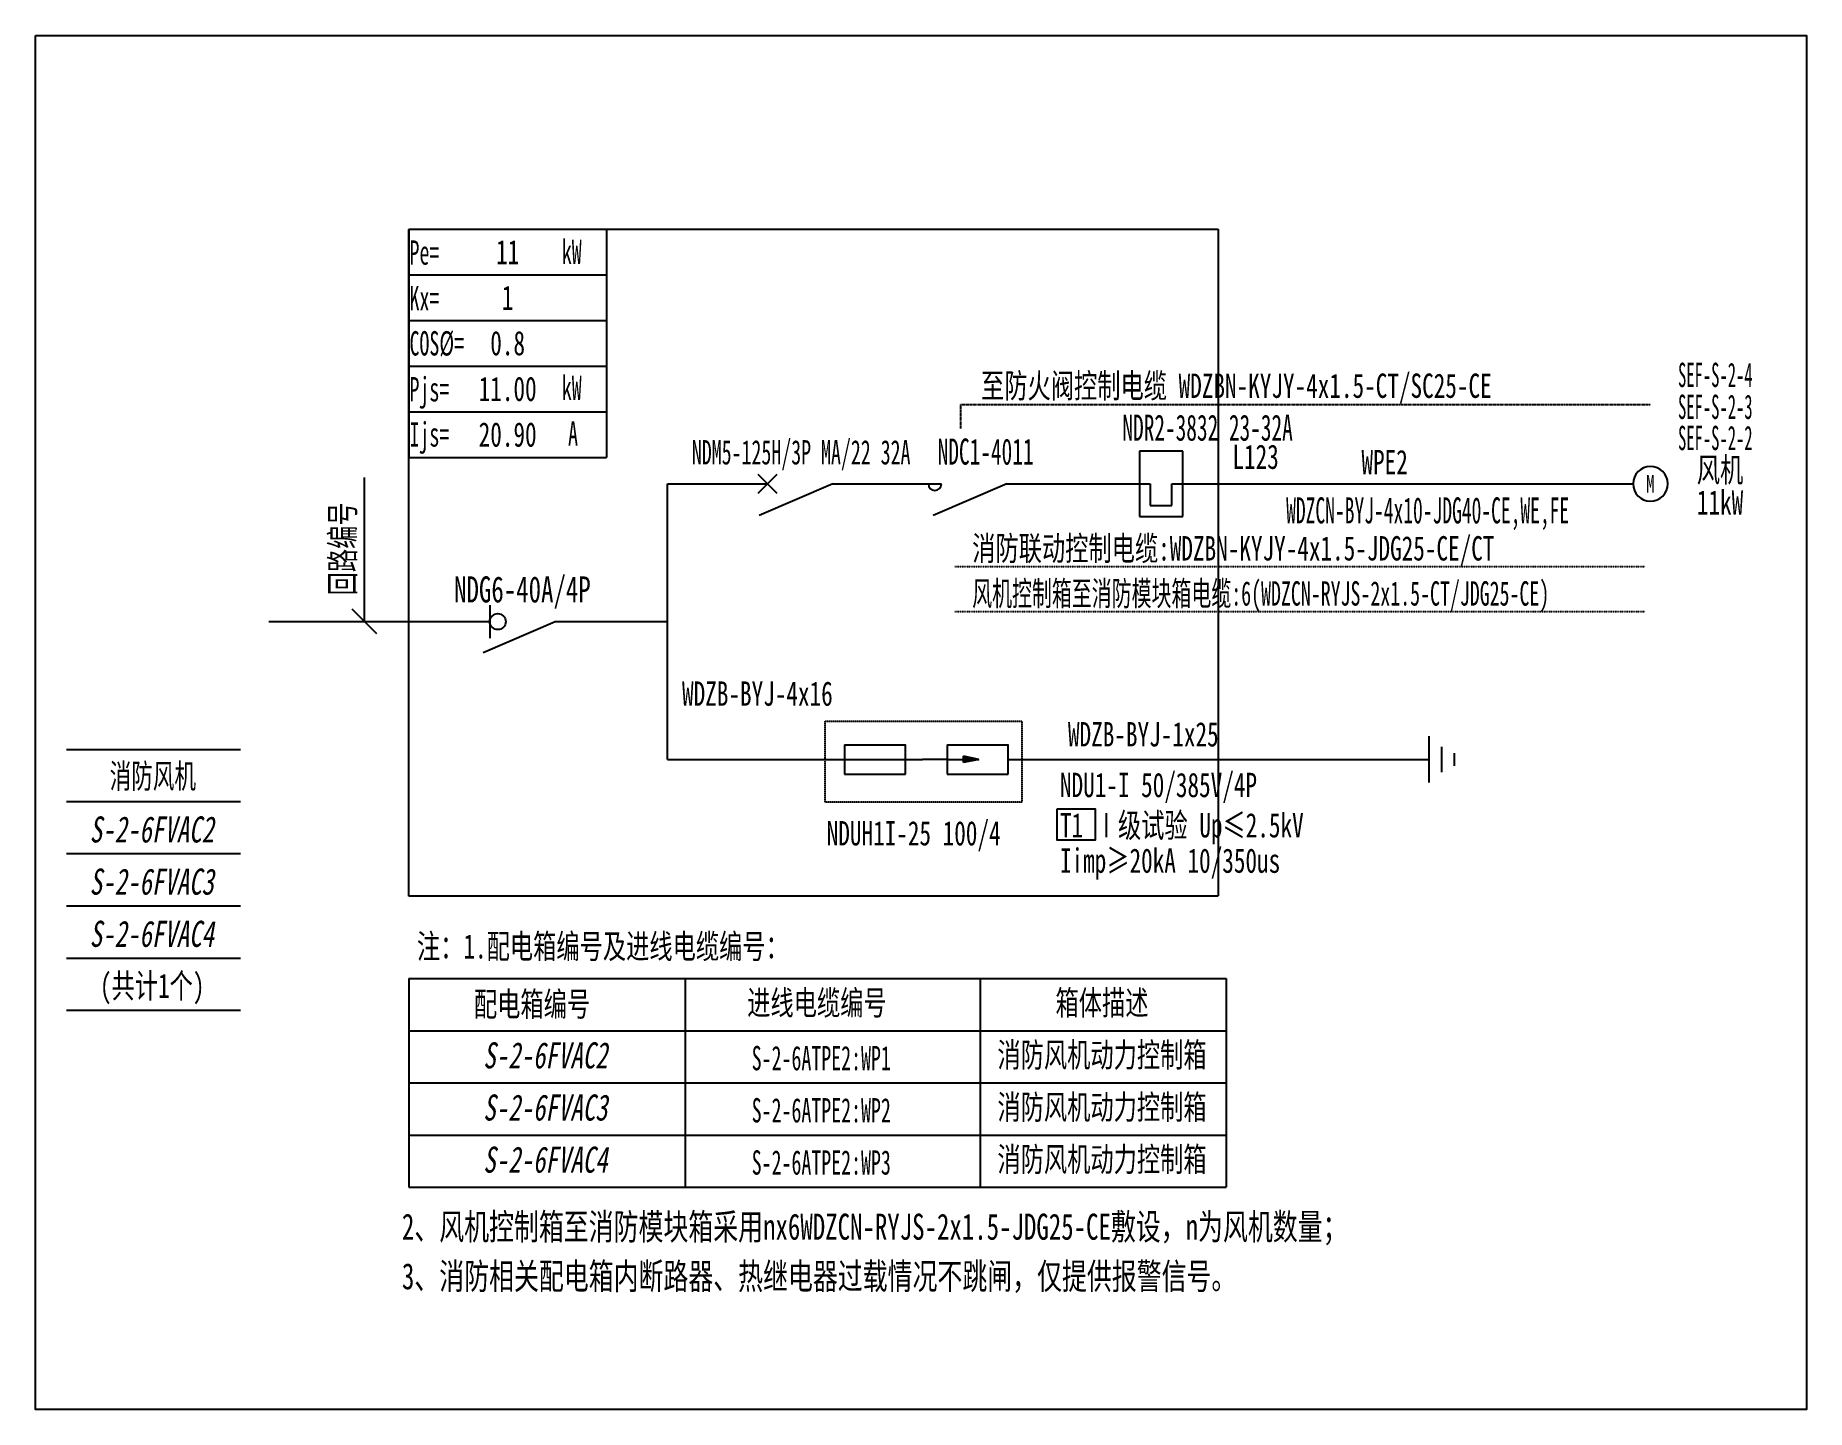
# Model space of a CAD drawing. Extents: x 329184 to 331510, y 349206 to 351010.
import ezdxf
from ezdxf.enums import TextEntityAlignment as Align

# ---------------------------------------------------------------- set-up
doc = ezdxf.new("R2010")
doc.units = 0
doc.header["$MEASUREMENT"] = 0
for name, pattern in [('DASHDOT', [1, 0.5, -0.25, 0, -0.25]), ('DASHED', [0.75, 0.5, -0.25]), ('DASHED2', [0.375, 0.25, -0.125])]:
    doc.linetypes.add(name, pattern=pattern)
for name, color, linetype in [('D_E_Eqpm(强电设备)', 100, 'Continuous'), ('D_E_Eqpm（强电设备）', 100, 'Continuous'), ('D_E_Text(强电文字)', 51, 'Continuous'), ('D_E_Text（强电文字）', 51, 'Continuous'), ('D_E_Wire(强电线缆)', 10, 'Continuous'), ('D_E_Wire（强电线缆）', 10, 'Continuous'), ('D_T_TableDim（表格尺寸）', 255, 'Continuous'), ('系统图', 220, 'Continuous')]:
    doc.layers.add(name, color=color, linetype=linetype)
doc.styles.add('$1$电气', font='', dxfattribs={"width": 0.7})
doc.styles.add('$1$电气箱', font='simhei.ttf', dxfattribs={"width": 0.8, "oblique": 10})
doc.styles.add('$3$电气', font='', dxfattribs={"width": 0.7})
doc.styles.add('电气', font='', dxfattribs={"width": 0.7})
doc.styles.add('电气箱', font='simhei.ttf', dxfattribs={"width": 0.8, "oblique": 10})
doc.styles.get('$1$电气').set_extended_font_data('SimSun')
doc.styles.get('$3$电气').set_extended_font_data('SimSun')
doc.styles.get('电气').set_extended_font_data('SimSun')

# ---------------------------------------------------------------- blocks, each defined once
blk = doc.blocks.new('A$C670F4C17')
at = {"layer": 'D_E_Wire（强电线缆）', "linetype": 'DASHDOT', "ltscale": 0.5}
blk.add_line((0, 0), (7936, 0), dxfattribs=at)
at = {"layer": 'D_E_Text（强电文字）', "style": '电气', "width": 0.7}
blk.add_text('消防联动控制电缆:WDZBN-KYJY-4x1.5-JDG25-CE/CT', height=280, dxfattribs=at).set_placement((198, 68))
blk = doc.blocks.new('A$C70CE04DF')
at = {"layer": 'D_E_Wire（强电线缆）', "linetype": 'DASHDOT', "ltscale": 0.5}
blk.add_line((0, 0), (7936, 0), dxfattribs=at)
at = {"layer": 'D_E_Text（强电文字）', "style": '电气', "width": 0.6}
blk.add_text('风机控制箱至消防模块箱电缆:6(WDZCN-RYJS-2x1.5-CT/JDG25-CE)', height=280, dxfattribs=at).set_placement((198, 68))
blk = doc.blocks.new('1')
at = {"layer": 'D_E_Eqpm(强电设备)'}
for p, q in [((-314387, 61832), (-314387, 61082)), ((-313887, 61832), (-314387, 61832)), ((-313887, 61082), (-313887, 61832)), ((-314262, 61457), (-314262, 61207)), ((-314012, 61207), (-314012, 61457)), ((-314262, 61207), (-314012, 61207)), ((-314387, 61082), (-313887, 61082))]:
    blk.add_line(p, q, dxfattribs=at)
blk = doc.blocks.new('电机')
at = {"layer": 'D_E_Eqpm（强电设备）'}
for start, end in [(90, 180), (180, 270), (0, 90), (270, 0)]:
    blk.add_arc((0, 0), 200, start, end, dxfattribs=at)
at = {"layer": 'D_E_Eqpm（强电设备）', "color": 51, "style": '电气', "width": 0.7}
blk.add_text('M', height=200, dxfattribs=at).set_placement((0, 0), align=Align.MIDDLE)

msp = doc.modelspace()

# ---------------------------------------------------------------- linework, layer by layer
at = {"linetype": 'DASHED'}
for p, q in [((329674.6, 349880.5), (329674.6, 350755.7)), ((329674.6, 350755.7), (330737.1, 350755.7)), ((330737.1, 350755.7), (330737.1, 349880.5)), ((330737.1, 349880.5), (329674.6, 349880.5))]:
    msp.add_line(p, q, dxfattribs=at)
at = {"linetype": 'DASHED2'}
msp.add_lwpolyline([(330221.4, 350110.1), (330479.3, 350110.1), (330479.3, 350003.8), (330221.4, 350003.8)], close=True, dxfattribs=at)
at = {"layer": 'D_E_Eqpm(强电设备)', "color": 100}
for p, q in [((330133.4, 350409.4), (330157.6, 350433.6)), ((330157.6, 350409.4), (330133.4, 350433.6)), ((330157.6, 350433.6), (330133.4, 350409.4)), ((330133.4, 350433.6), (330157.6, 350409.4)), ((330231.2, 350421.5), (330134.5, 350380.1)), ((330459.5, 350421.5), (330362.8, 350380.1))]:
    msp.add_line(p, q, dxfattribs=at)
at = {"layer": 'D_E_Eqpm(强电设备)'}
for p, q in [((330246.6, 350079.1), (330326.9, 350079.1)), ((330246.6, 350079.1), (330246.6, 350040.3)), ((330326.6, 350040.3), (330326.6, 350079.1)), ((330381.4, 350079.1), (330461.7, 350079.1)), ((330381.4, 350079.1), (330381.4, 350040.3)), ((330461.4, 350040.3), (330461.4, 350079.1)), ((330381.4, 350059.7), (330349, 350059.7)), ((330381.4, 350059.7), (330423, 350059.7)), ((330423, 350059.7), (330402.8, 350063.9)), ((330402.8, 350055.6), (330402.8, 350063.9)), ((330423, 350059.7), (330402.8, 350055.6)), ((330246.6, 350040.3), (330326.6, 350040.3)), ((330381.4, 350040.3), (330461.4, 350040.3))]:
    msp.add_line(p, q, dxfattribs=at)
at = {"layer": 'D_E_Eqpm(强电设备)', "color": 100}
msp.add_arc((330365.3, 350421.5), 8.56, 180, 0, dxfattribs=at)
at = {"layer": 'D_E_Eqpm(强电设备)'}
msp.add_solid([(330402.8, 350055.6), (330423, 350059.7), (330402.8, 350063.9)], dxfattribs=at)
at = {"layer": 'D_E_Eqpm（强电设备）'}
msp.add_line((329781, 350262.3), (329781, 350219), dxfattribs=at)
at = {"layer": 'D_E_Eqpm（强电设备）', "color": 100}
msp.add_line((329772.2, 350200.1), (329866.6, 350240.6), dxfattribs=at)
at = {"layer": 'D_E_Eqpm（强电设备）'}
msp.add_circle((329791.5, 350240.6), 10.5, dxfattribs=at)
at = {"layer": 'D_E_Text（强电文字）'}
for p, q in [((329674.6, 350755.7), (329934.3, 350755.7)), ((329674.6, 350755.7), (329674.6, 350456)), ((329934.3, 350755.7), (329934.3, 350456)), ((329674.6, 350695.8), (329934.3, 350695.8)), ((329674.6, 350635.8), (329934.3, 350635.8)), ((329674.6, 350575.9), (329934.3, 350575.9)), ((329674.6, 350516), (329934.3, 350516)), ((329674.6, 350456), (329934.3, 350456)), ((329616.6, 350240.6), (329616.6, 350430)), ((329632.7, 350224.5), (329600.5, 350256.8))]:
    msp.add_line(p, q, dxfattribs=at)
msp.add_lwpolyline([(330525.9, 349994.9), (330575.5, 349994.9), (330575.5, 349954), (330525.9, 349954)], close=True, dxfattribs=at)
at = {"layer": 'D_E_Wire(强电线缆)', "color": 10}
for p, q in [((330014.1, 350421.5), (330145.5, 350421.5)), ((330231.2, 350421.5), (330373.8, 350421.5)), ((330459.5, 350421.5), (330647.8, 350421.5)), ((330676.4, 350421.5), (331281.7, 350421.5))]:
    msp.add_line(p, q, dxfattribs=at)
at = {"layer": 'D_E_Wire（强电线缆）', "linetype": 'DASHDOT', "ltscale": 0.5}
for q in [(331304.6, 350525.6), (330398.7, 350494.2)]:
    msp.add_line((330398.7, 350525.6), q, dxfattribs=at)
at = {"layer": 'D_E_Wire（强电线缆）'}
for p, q in [((330014.1, 350059.7), (330014.1, 350421.5)), ((329491, 350240.6), (329781, 350240.6)), ((329866.6, 350240.6), (330014.1, 350240.6)), ((331014.1, 350029.3), (331014.1, 350090.3)), ((331030.8, 350043.1), (331030.8, 350076.4)), ((330014.1, 350059.7), (330349, 350059.7)), ((330461.4, 350059.7), (331014.1, 350059.7)), ((331047.4, 350051.4), (331047.4, 350068.1))]:
    msp.add_line(p, q, dxfattribs=at)
at = {"layer": 'D_T_TableDim（表格尺寸）', "color": 255}
for p, q in [((329225.3, 350073), (329453.6, 350073)), ((329225.3, 350004.5), (329453.6, 350004.5)), ((329225.3, 349936.1), (329453.6, 349936.1)), ((329225.3, 349867.6), (329453.6, 349867.6)), ((329225.3, 349799.1), (329453.6, 349799.1)), ((329225.3, 349730.6), (329453.6, 349730.6))]:
    msp.add_line(p, q, dxfattribs=at)
at = {"layer": 'D_T_TableDim（表格尺寸）', "ltscale": 3.5}
for p, q in [((329674.6, 349772.2), (330747.5, 349772.2)), ((329674.6, 349772.2), (329674.6, 349498.2)), ((330037.4, 349772.2), (330037.4, 349498.2)), ((330424.6, 349772.2), (330424.6, 349498.2)), ((330747.5, 349772.2), (330747.5, 349498.2)), ((329674.6, 349703.7), (330747.5, 349703.7)), ((329674.6, 349703.7), (330747.5, 349703.7)), ((330037.4, 349703.7), (330037.4, 349498.2)), ((330424.6, 349703.7), (330424.6, 349498.2)), ((329674.6, 349635.2), (330747.5, 349635.2)), ((329674.6, 349566.7), (330747.5, 349566.7)), ((329674.6, 349498.2), (330747.5, 349498.2))]:
    msp.add_line(p, q, dxfattribs=at)
at = {"layer": '系统图', "ltscale": 9973.992009}
msp.add_lwpolyline([(329184.5, 351010), (331509.5, 351010), (331509.5, 349206.5), (329184.5, 349206.5)], close=True, dxfattribs=at)

# ---------------------------------------------------------------- block references
at = {"layer": 'D_E_Eqpm(强电设备)', "color": 100, "xscale": 0.114154172664588, "yscale": 0.114154172664588, "zscale": 0.114154172664588}
msp.add_blockref('1', (366522.2, 343405.9), dxfattribs=at)
at = {"layer": 'D_E_Eqpm（强电设备）', "xscale": 0.114154172664588, "yscale": 0.114154172664588, "zscale": 0.114154172664588}
msp.add_blockref('电机', (331304.5, 350421.5), dxfattribs=at)
at = {"layer": 'D_E_Wire（强电线缆）', "xscale": 0.114154172664588, "yscale": 0.114154172664588, "zscale": 0.114154172664588}
for name, p in [('A$C670F4C17', (330391.6, 350313.1)), ('A$C70CE04DF', (330391.6, 350253.9))]:
    msp.add_blockref(name, p, dxfattribs=at)

# ---------------------------------------------------------------- texts
at = {"layer": 'D_E_Text(强电文字)', "color": 51, "style": '电气', "width": 0.6}
for s, height, p in [('NDR2-3832 23-32A', 34.246, (330611.4, 350478.1)), ('NDC1-4011', 34.25, (330368.9, 350446.7))]:
    msp.add_text(s, height=height, dxfattribs=at).set_placement(p)
at = {"layer": 'D_E_Text(强电文字)', "color": 51, "style": '电气', "width": 0.55}
msp.add_text('WDZCN-BYJ-4x10-JDG40-CE,WE,FE', height=34.246, dxfattribs=at).set_placement((331012.1, 350382.5), align=Align.MIDDLE)
at = {"layer": 'D_E_Text(强电文字)', "color": 51, "style": '$3$电气', "width": 0.7}
msp.add_text('NDG6-40A/4P', height=34.246, dxfattribs=at).set_placement((329823.8, 350265.8), align=Align.CENTER)
at = {"layer": 'D_E_Text(强电文字)', "style": '电气', "width": 0.7}
for s, p in [('WDZB-BYJ-4x16', (330033.3, 350130.2)), ('WDZB-BYJ-1x25', (330539.9, 350076.8)), ('T1 Ⅰ级试验 Up≤2.5kV ', (330529.4, 349957.4)), ('Iimp≥20kA 10/350us', (330529.4, 349911))]:
    msp.add_text(s, height=31.963, dxfattribs=at).set_placement(p)
at = {"layer": 'D_E_Text(强电文字)', "color": 51, "true_color": 0xffff7f, "style": '电气', "width": 0.7}
msp.add_text('NDU1-I 50/385V/4P', height=31.963, dxfattribs=at).set_placement((330529.4, 350010.3))
at = {"layer": 'D_E_Text（强电文字）', "linetype": 'Continuous', "style": '电气', "width": 0.6}
for s, height, p in [('Pe=', 31.96, (329675.6, 350709.1)), ('kW', 31.96, (329875.5, 350710.2)), ('Kx=', 31.96, (329675.6, 350649)), ('COS%%C=', 31.96, (329675.6, 350589.9)), ('kW', 31.96, (329875.5, 350531.7)), ('Pjs=', 31.96, (329675.6, 350529.7)), ('Ijs=', 31.96, (329675.6, 350470.4)), ('A', 32, (329883.7, 350471.7))]:
    msp.add_text(s, height=height, dxfattribs=at).set_placement(p)
at = {"layer": 'D_E_Text（强电文字）', "style": '电气', "width": 0.7}
for s, height, p in [('至防火阀控制电缆 WDZBN-KYJY-4x1.5-CT/SC25-CE ', 31.963, (330425.8, 350534.3)), ('L123', 31.96, (330755.8, 350441.1)), ('注：1.配电箱编号及进线电缆编号：', 31.963, (329685.3, 349798.5)), (' 2、风机控制箱至消防模块箱采用nx6WDZCN-RYJS-2x1.5-JDG25-CE敷设，n为风机数量；', 34.246, (329649.3, 349429.4)), (' 3、消防相关配电箱内断路器、热继电器过载情况不跳闸，仅提供报警信号。', 34.246, (329649.3, 349364.4))]:
    msp.add_text(s, height=height, dxfattribs=at).set_placement(p)
at = {"layer": 'D_E_Text（强电文字）'}
for s, style, width, p in [('SEF-S-2-4', '电气', 0.5, (331389.7, 350548.5)), ('SEF-S-2-3', '电气', 0.5, (331389.7, 350506.6)), ('SEF-S-2-2', '电气', 0.5, (331389.7, 350465.7)), ('(共计1个)', '$1$电气', 0.7, (329337.8, 349746.8))]:
    msp.add_text(s, height=31.96, dxfattribs=dict(at, style=style, width=width)).set_placement(p, align=Align.CENTER)
for s, height, style, width, p in [('NDM5-125H/3P MA/22 32A', 31.963, '电气', 0.6, (330189.7, 350460.3)), ('风机', 31.96, '电气', 0.7, (331395.9, 350440.4)), ('11kW', 31.96, '电气', 0.7, (331395.9, 350397.9)), ('消防风机', 31.96, '$1$电气', 0.65, (329338.6, 350038.6)), ('配电箱编号', 31.96, '电气', 0.7, (329836.4, 349739.4)), ('进线电缆编号', 31.96, '电气', 0.7, (330210.4, 349741.1)), ('箱体描述', 31.96, '电气', 0.7, (330584.6, 349741.1)), ('S-2-6ATPE2:WP1', 31.963, '电气', 0.6, (330216.1, 349667.8)), ('消防风机动力控制箱', 31.96, '电气', 0.7, (330584.6, 349672.6)), ('S-2-6ATPE2:WP2', 31.963, '电气', 0.6, (330216.1, 349599.3)), ('消防风机动力控制箱', 31.96, '电气', 0.7, (330584.6, 349604.1)), ('S-2-6ATPE2:WP3', 31.963, '电气', 0.6, (330216.1, 349530.8)), ('消防风机动力控制箱', 31.96, '电气', 0.7, (330584.6, 349535.6))]:
    msp.add_text(s, height=height, dxfattribs=dict(at, style=style, width=width)).set_placement(p, align=Align.MIDDLE)
at = {"layer": 'D_E_Text（强电文字）', "color": 51, "style": '电气', "width": 0.7}
msp.add_text('WPE2', height=31.96, dxfattribs=at).set_placement((330925.2, 350434.1))
at = {"layer": 'D_E_Text（强电文字）', "style": '$3$电气', "width": 0.7}
msp.add_text('回路编号', height=31.96, rotation=90, dxfattribs=at).set_placement((329603.6, 350275.1))
at = {"layer": 'D_E_Text（强电文字）', "color": 7, "style": '$1$电气箱', "oblique": 10, "width": 0.7}
for s, p in [('S-2-6FVAC2', (329337.2, 349967.9)), ('S-2-6FVAC3', (329337.2, 349899.4)), ('S-2-6FVAC4', (329337.2, 349830.9))]:
    msp.add_text(s, height=34.25, dxfattribs=at).set_placement(p, align=Align.MIDDLE)
at = {"layer": 'D_E_Text（强电文字）', "color": 51, "true_color": 0xffff7f, "style": '电气', "width": 0.7}
msp.add_text('NDUH1I-25 100/4', height=31.963, dxfattribs=at).set_placement((330223.2, 349946.9))
at = {"layer": 'D_E_Text（强电文字）', "style": '电气箱', "oblique": 10, "width": 0.7}
for s, p in [('S-2-6FVAC2', (329853.9, 349671.4)), ('S-2-6FVAC3', (329853.9, 349602.9)), ('S-2-6FVAC4', (329853.9, 349534.5))]:
    msp.add_text(s, height=34.25, dxfattribs=at).set_placement(p, align=Align.MIDDLE)
at = {"layer": 'D_E_Text（强电文字）', "width": 259.677, "attachment_point": 5, "style": '电气'}
for s, insert, char_height in [('11', (329804.4, 350725.7), 31.96), ('1', (329804.4, 350665.8), 32), ('0.8', (329804.4, 350605.9), 31.96), ('{\\C200;11.00}', (329804.4, 350545.9), 31.963), ('{\\C200;20.90}', (329804.4, 350486), 31.963)]:
    msp.add_mtext(s, dxfattribs=dict(at, insert=insert, char_height=char_height))

doc.saveas('drawing.dxf')
